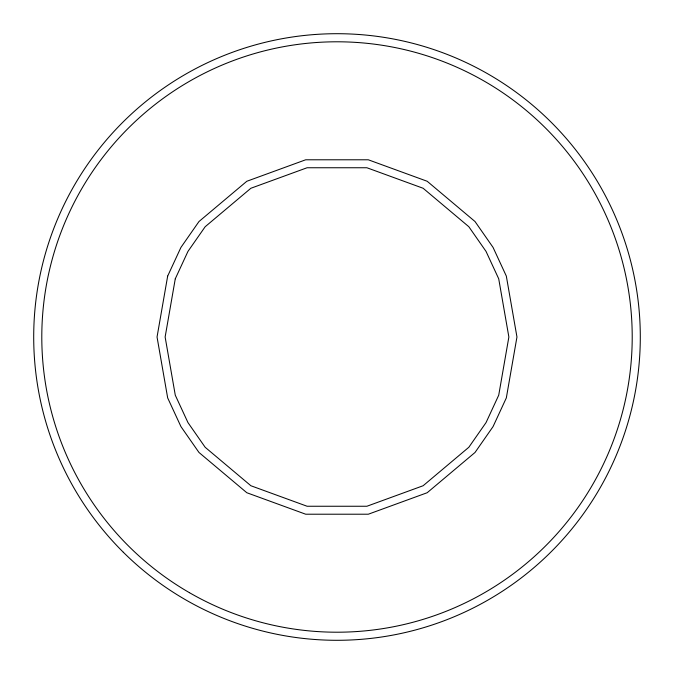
<?xml version="1.0" encoding="UTF-8"?>
<svg xmlns="http://www.w3.org/2000/svg" width="674" height="674" viewBox="0 0 674 674"><rect width="100%" height="100%" fill="white"/><g stroke="black" fill="none" stroke-linecap="round" stroke-linejoin="round"><path stroke-width="1.01" d="M167.666 276.096L157.042 337L167.674 397.913L180.944 426.6L198.982 452.473L246.827 492.736L305.693 514.211L368.324 514.211L427.181 492.728L475.027 452.465L493.065 426.591L506.334 397.904L516.958 337L506.326 276.087L493.056 247.4L475.018 221.527L427.173 181.264L368.307 159.789L305.676 159.789L246.819 181.272L198.973 221.535L180.935 247.409L167.666 276.096M175.274 278.817L165.13 337L175.282 395.2L187.962 422.59L205.182 447.292L250.888 485.743L307.108 506.25L366.909 506.25L423.129 485.735L468.826 447.275L486.055 422.573L498.726 395.183L508.87 337L498.718 278.8L486.038 251.41L468.818 226.708L423.112 188.257L366.892 167.75L307.091 167.75L250.871 188.265L205.174 226.725L187.945 251.427L175.274 278.817M189.394 592.657A295.212 295.212 0 0 0 632.212 337A295.212 295.212 0 0 0 189.394 81.343A295.212 295.212 0 0 0 189.394 592.657M123.342 552.267A303.3 303.3 0 0 0 630.257 414.4A303.3 303.3 0 0 0 257.401 44.332A303.3 303.3 0 0 0 123.342 552.267"/></g></svg>
